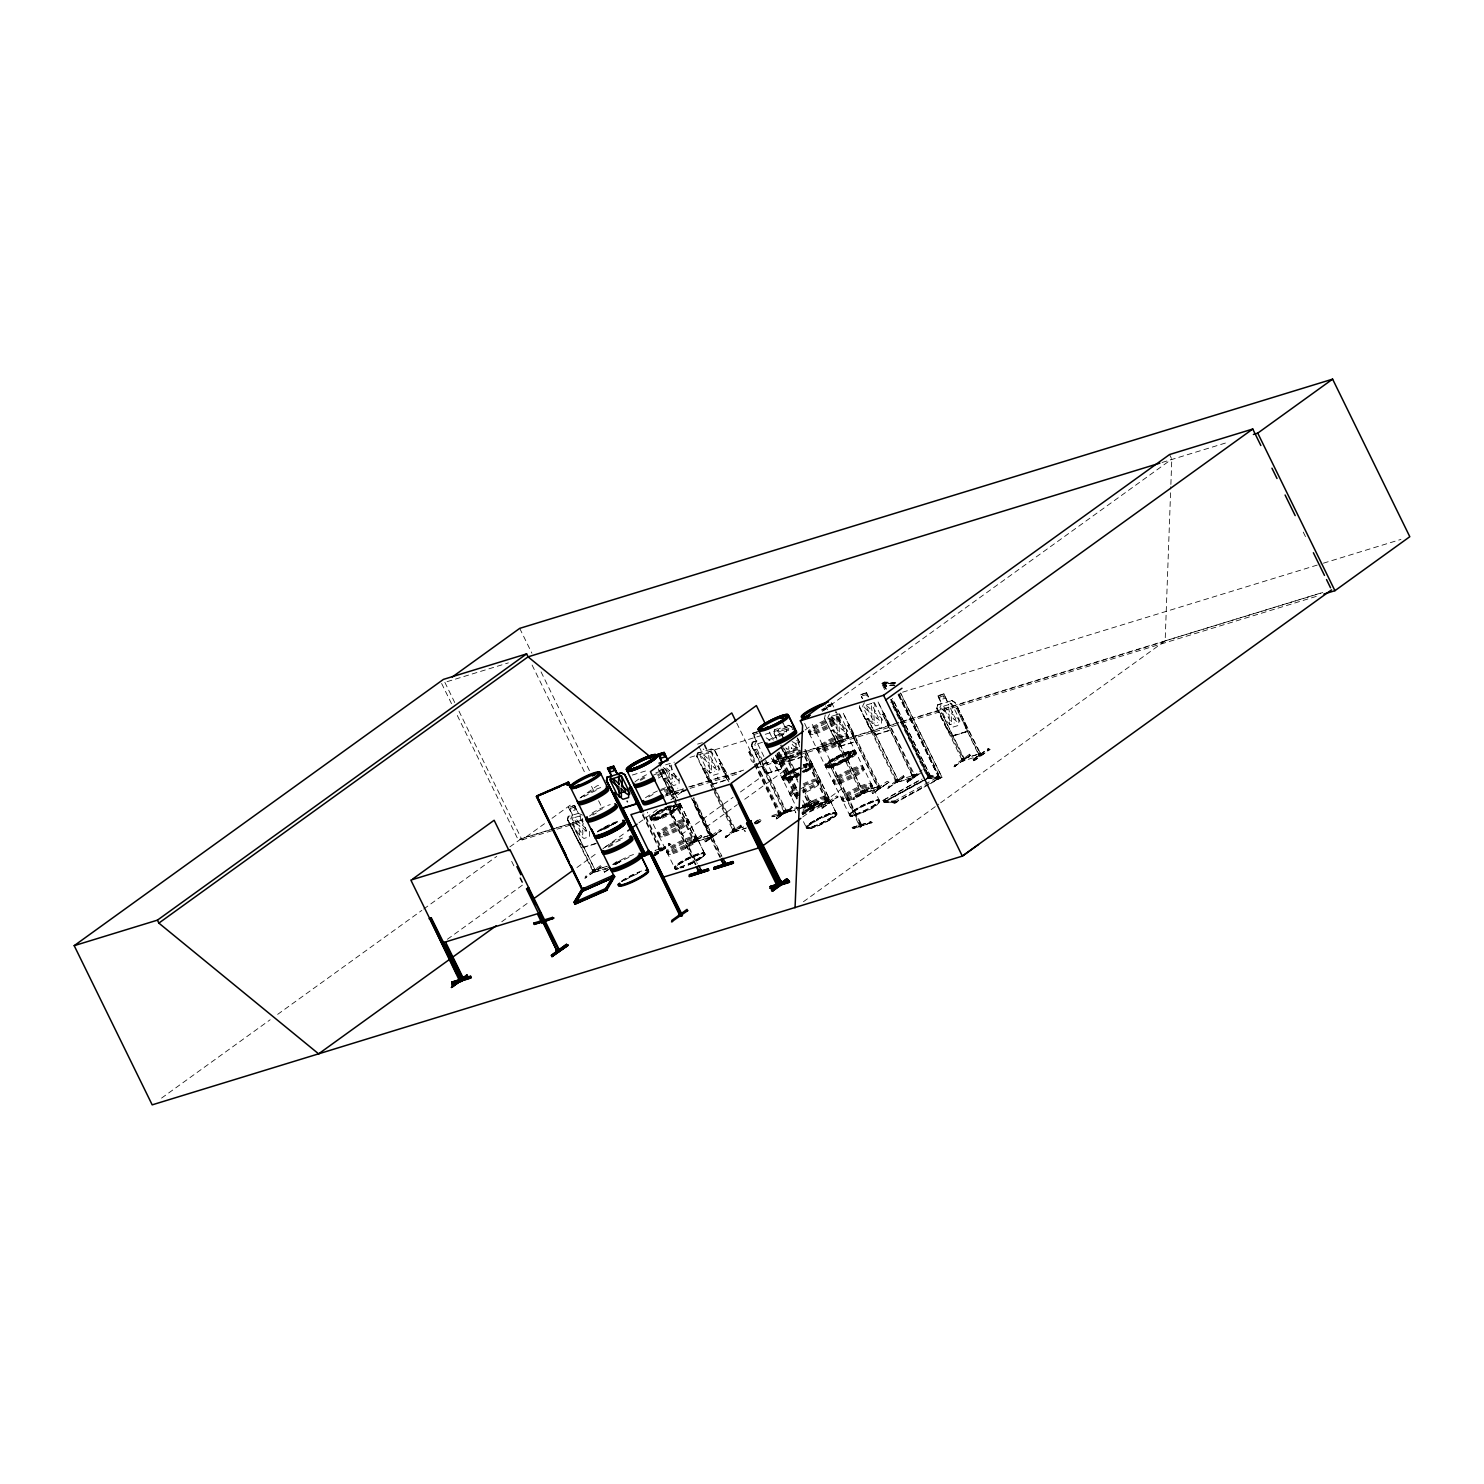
<?xml version="1.0" encoding="UTF-8"?>
<svg xmlns="http://www.w3.org/2000/svg" width="1484" height="1484" viewBox="0 0 1484 1484"><rect width="100%" height="100%" fill="white"/><g stroke="black" fill="none" stroke-linecap="round" stroke-linejoin="round"><path stroke-width="0.75" stroke-dasharray="5 3.75" d="M589.593 831.374L589.593 836.716L583.898 838.46L577.814 833.192L570.728 818.723L572.509 815.198L568.372 807.259L574.642 805.274L578.278 813.139M679.153 778.451L679.134 783.812L673.458 785.555L667.373 780.287L661.289 767.877M773.609 762.683L773.628 755.542M796.036 743.002L796.036 750.143L790.341 751.887L785.778 747.936M940.633 802.788L1165.144 640.884L1170.783 486.733M1170.876 484.433L1171.803 459.131L1169.559 454.531M703.843 749.587L703.156 748.975M810.097 824.622L816.089 820.188A16.676 2.745 -26.1 0 1 836.215 813.993A16.676 2.745 -26.1 0 1 811.859 827.386A16.676 2.745 -26.1 0 1 816.089 820.151M846.474 752.536L834.936 757.916L828.944 762.386M659.026 818.853L656.93 819.576L660.881 817.09M791.436 777.635L788.746 779.434L792.419 778.024M834.416 765.967L831.875 766.746L834.564 764.965M656.93 819.576L658.432 818.611M657.95 818.964L657.764 817.999M660.566 817.962L659.768 816.998M658.024 817.814L657.839 819.168L661.567 817.294L660.38 818.129M673.439 806.777C677.298 805.923 670.582 810.078 674.367 806.981M674.589 806.387L673.699 807.908L674.589 806.331M675.35 806.795L674.515 807.593M680.878 805.626L679.932 804.031M798.596 773.312A16.676 2.745 -26.1 0 1 782.179 778.358A16.676 2.745 -26.1 0 1 795.647 768.638L785.444 774.518L782.087 778.84M799.839 767.395A16.584 2.727 -26.1 0 0 782.476 778.506C783.608 783.311 795.925 775.557 799.245 774.629A16.676 2.745 -26.1 0 1 782.754 779.286A16.676 2.745 -26.1 0 1 800.173 768.044M788.802 778.97L789.673 778.414M789.599 778.84L790.174 777.468M789.303 778.822L790.36 777.987M790.156 778.97L792.011 777.393M789.692 778.543L792.104 776.8L792.382 777.82M792.159 776.948L785.426 779.879M791.955 777.282L793.365 777.134L791.899 778.154M805.997 767.618C805.589 768.434 804.959 764.946 806.684 767.209M805.218 767.729L806.313 767.061M806.702 766.857L805.552 767.154M806.09 766.968L806.869 767.284M811.229 763.221C815.829 765.429 804.532 770.53 802.733 771.921A16.584 2.727 -26.1 0 0 812.323 764.575A16.584 2.727 -26.1 0 0 803.567 765.874C818.166 759.752 812.842 768.712 803.029 772.57A16.676 2.745 -26.1 0 0 812.75 765.206A16.676 2.745 -26.1 0 0 803.938 766.505A16.676 2.745 -26.1 0 1 812.768 765.28A16.676 2.745 -26.1 0 1 803.048 772.626M828.647 761.867L825.345 766.301M846.808 753.241C799.06 774.926 844.211 768.805 855.86 751.627M831.875 766.746L833.971 766.041M832.728 766.171L833.489 765.317M832.431 766.152L832.691 765.169M833.285 766.301L835.14 764.724M833.359 765.558L835.232 764.13L834.713 765.67M835.622 765.021L828.554 767.135M835.028 765.484L836.475 764.594L835.436 764.353M849.126 754.929C845.843 756.692 852.039 752.833 848.329 754.224M849.015 755.133L850.536 754.113L847.921 755.412M855.953 751.943L854.617 754.262M885.948 689.077L883.073 682.788L894.388 683.772M929.374 777.319L890.975 699.354M595.548 843.821L583.286 847.568L577.61 840.445L567.426 819.65L568.187 816.163L572.175 815.013M567.686 819.687L568.409 816.385L582.266 812.212M697.424 753.019L696.682 756.506L733.801 832.079L745.97 828.276M696.923 756.543L697.647 753.241M784.98 812.954C787.095 811.377 781.567 810.023 784.925 810.579L785.982 812.935L787.058 812.323C787.206 807.89 780.547 811.173 784.646 813.306L751.461 745.599L752.202 742.111L751.72 745.636M752.425 742.352L751.887 745.524L758.955 759.975M776.93 739.292L773.869 733.059L774.462 729.701L778.618 728.421M774.296 732.985L774.833 729.813M878.324 786.186L879.993 788.245L861.61 793.884L824.51 718.367L825.252 714.88M887.747 722.152L889.658 730.48L875.17 734.988L869.513 727.846L859.329 707.07L860.089 703.583M937.925 696.033L943.787 694.16L947.423 702.043L951.726 703.694L958.812 718.163L958.812 725.305L953.118 727.049L947.033 721.781L939.947 707.312L941.728 703.787L937.591 695.829L943.861 693.844L947.497 701.728L951.596 700.392L955.102 702.47L965.305 723.302L966.993 731.649L952.505 736.157L946.848 729.015L936.664 708.239L937.239 704.863L941.394 703.583M936.905 708.258L937.628 704.974M680.952 805.645L674.701 810.691M675.814 865.97L674.441 868.307L675.591 869.03L683.66 866.99A16.639 2.745 -26.1 0 1 680.08 863.521A16.639 2.745 -26.1 0 1 704.343 853.634A16.639 2.745 -26.1 0 1 687.444 865.45A16.584 2.727 -26.1 0 0 704.251 853.634A16.584 2.727 -26.1 0 0 680.154 863.558A16.584 2.727 -26.1 0 0 683.716 866.934A16.639 2.745 -26.1 0 1 680.136 863.595A16.639 2.745 -26.1 0 1 704.288 853.541A16.639 2.745 -26.1 0 1 687.407 865.376C727.475 845.323 688.613 853.504 675.795 865.951M782.458 778.432L792.178 771.346M853.226 811.989L859.236 807.519A16.676 2.745 -26.1 0 1 879.363 801.341A16.676 2.745 -26.1 0 1 855.007 814.735A16.676 2.745 -26.1 0 1 859.217 807.481A16.676 2.745 -26.1 0 1 879.344 801.304A16.676 2.745 -26.1 0 1 854.988 814.697A16.676 2.745 -26.1 0 1 859.236 807.5M825.364 766.263L830.984 765.8A16.584 2.727 -26.1 0 0 855.322 752.518L854.45 750.496L846.474 752.573M681.137 806.795L681.119 806.832A16.547 2.727 -26.1 0 1 656.911 820.114A16.547 2.727 -26.1 0 1 661.122 812.935A16.547 2.727 -26.1 0 1 681.082 806.814L681.1 806.777M894.852 802.751C895.538 798.726 889.491 803.994 883.666 801.824L928.873 777.338M894.333 802.825L924.254 786.631M939.353 778.043L898.21 693.974M927.76 775.761L939.465 776.392L927.778 775.65M829.575 713.934L827.794 717.44L834.88 731.927L840.964 737.196L846.659 735.452L846.678 728.31L839.573 713.823L835.269 712.19M864.411 702.618L862.612 706.143L869.717 720.612L875.801 725.88L881.496 724.136L881.496 716.995L874.41 702.526M704.826 854.673L703.657 855.971M812.694 765.67L811.544 766.968M877.415 722.467L877.471 722.393M787.058 812.323L755.987 749.364L753.761 750.255L755.987 749.364M593.637 869.884L594.732 869.216L595.845 871.572L572.49 824.362L595.863 871.516M658.729 848.737C663.589 850.072 656.8 849.998 661.289 847.642C658.098 847.271 658.562 852.521 661.716 850.48L643.833 813.826M659.861 851.037L662.495 849.942L644.353 813.455M674.163 801.601L694.122 842.318C692.045 836.828 696.089 840.334 696.515 841.261L677.372 802.733M712.784 836.234L711.151 834.379M733.894 832.023C728.514 831.003 736.787 827.386 734.209 829.259M736.194 831.021C734.265 825.679 733.282 832.617 736.194 831.021L717.05 792.493M811.173 805.942L812.267 805.293L812.527 808.131M828.888 803.122L827.274 803.623L826.161 801.286C831.819 807.352 822.655 795.387 829.667 802.566L810.746 808.687L812.379 808.186M826.217 801.323L828.239 800.637L829.055 803.067M827.274 803.623L828.295 803.011M862.872 790.638L863.465 793.309L861.889 791.195C857.845 791.899 864.133 790.434 862.074 793.495C857.585 791.974 864.597 789.488 861.796 791.25M861.462 793.996L862.408 793.384L831.263 730.48L832.932 729.961L863.818 792.994L832.932 729.961M878.231 788.82C873.835 787.262 880.921 782.995 880.513 787.874L862.13 793.513M877.897 788.932C880.884 787.874 874.985 783.515 878.454 788.505M880.513 787.874L849.46 724.897L847.772 725.416L878.157 788.876L878.918 788.319M897.727 779.286L895.093 780.38L896.707 779.898C899.712 786.891 895.891 774.741 898.84 781.623L867.769 718.664L898.766 781.586M911.621 775.279L914.255 774.221L911.621 775.279L913.068 777.523M912.734 777.616C914.979 777.412 912.66 773.516 911.937 775.223M964.062 760.698L962.43 761.199L961.873 758.472L963.468 760.606L961.873 758.472M962.856 758.454L963.951 757.805L964.229 760.643M965.064 760.142L941.709 712.932L940.04 713.452L963.543 760.55M979.032 756.135C977.362 749.309 979.329 757.73 980.052 755.486M978.16 753.742L980.479 752.74L977.919 753.835M780.473 811.896L779.156 812.824L780.38 815.087L779.23 815.588C776.113 808.446 785.092 815.458 779.434 815.384M858.865 824.956C860.85 821.357 864.393 826.885 859.997 827.256L858.809 824.956L860.98 823.75M859.997 827.256C864.096 826.254 857.585 821.32 861.518 826.161L830.65 763.128L829.278 764.13L860.163 827.144M717.625 777.876L717.254 777.078M926.906 778.525L937.944 778.692M656.948 819.446L657.542 818.482M673.94 806.814L673.884 807.871M672.994 808.149L674.404 807.407M805.07 766.876L805.849 767.376M832.505 765.336L833.544 765.28M831.893 766.616L832.802 765.596M848.013 754.911L850.221 753.891M848.681 754.076L849.831 754.187L848.774 754.725M834.323 764.891L849.33 757.23L855.489 752.295M850.777 813.084L852.892 811.433L849.627 815.866M601.131 866.879L584.844 878.194L601.131 866.879L600.408 865.728M685.46 847.809L701.784 836.624L701.06 835.455M725.194 837.514L741.462 826.384L740.757 825.234M725.917 837.106L741.184 826.106L725.175 837.699M776.874 818.482L776.466 817.332L777.152 818.63L776.113 818.945L791.992 807.389L776.076 818.908M817.981 801.657L818.389 802.788L802.38 814.271L818.667 802.955L818.018 801.638L802.733 812.657L802.362 814.215A16.639 2.745 -26.1 0 0 824.306 804.235A16.639 2.745 -26.1 0 0 825.03 799.394A16.639 2.745 -26.1 0 0 802.955 810.097M853.708 799.171L853.356 797.965L854.042 799.264L853.022 799.579L869.012 787.967L868.659 786.947L869.309 788.264L854.042 799.264M887.822 788.208L904.127 776.948L903.404 775.798M888.601 787.8L903.849 776.8L887.84 788.264M954.769 766.375L970.091 755.3L954.064 766.783L954.806 766.171M969.646 754.299L970.351 755.467L954.064 766.783M969.33 755.783L970.351 755.467M809.745 824.177C794.83 838.145 841.892 816.311 836.679 813.158M854.283 753.668L852.187 755.3M804.05 808.001L804.996 807.723L803.772 805.441L810.505 800.655L811.989 801.583L803.586 807.667M803.864 805.422C805.293 812.657 806.591 803.864 804.384 804.68M660.009 810.765C625.562 832.246 693.232 807.129 677.557 803.512A16.676 2.745 -26.1 0 1 669.358 812.138A16.676 2.745 -26.1 0 1 650.326 817.981A16.676 2.745 -26.1 0 1 671.51 805.404L659.99 810.746M792.178 777.968L793.365 777.134M703.601 856.027L698.649 859.588M835.325 764.965L836.364 764.408M833.34 817.536L835.418 815.866M513.872 865.821L510.886 859.755L512.258 858.754M695.31 864.764L668.523 810.116L669.896 809.132L697.313 863.577M670.545 808.928L668.523 810.116M748.511 752.444C751.164 748.363 748.14 760.16 753.464 762.572M719.907 857.4L693.139 802.733L694.512 801.75L721.28 856.398M794.83 810.134L771.884 817.146L771.235 815.829L790.082 810.097L791.399 810.765L790.082 810.097M791.25 810.654L771.828 816.738L795.35 809.763M784.851 810.635L785.945 809.986M776.429 817.461L791.64 806.35L792.271 807.667L777.152 818.63M786.242 810.672L798.169 807.222M802.825 805.738L810.357 800.581M802.529 807.63L811.971 801.527M802.547 808.001L811.822 801.453M801.694 813.195A16.88 2.782 -26.1 0 0 822.915 803.864A16.88 2.782 -26.1 0 0 826.421 797.891A16.88 2.782 -26.1 0 0 805.2 807.222L803.994 808.094L802.547 804.847M805.014 807.277L816.014 803.401L798.707 808.817M852.02 827.516L870.867 821.784L872.184 822.451L852.669 828.833L852.02 827.516L870.867 821.784M872.036 822.34L852.688 828.517L872.184 822.451M870.7 821.746L871.349 823.063M161.552 1098.104L270.162 1019.768M277.656 1014.37L421.846 910.378M423.719 909.024L496.75 856.361M509.865 846.9L521.403 838.59L554.237 828.517M458.964 711.133L522.034 839.907L544.498 823.694M551.992 818.296L572.583 803.456M580.058 798.058L596.902 785.908L601.335 784.554M574.475 805.385L578.352 813.343L582.507 815.106M567.426 819.65L593.47 872.573L605.639 868.789M577.61 840.445L583.286 847.568M665.426 778.339L663.218 779.23L665.426 778.339L676.37 800.692M701.413 751.869L697.257 753.13M447.37 939.279L523.166 884.612M729.052 779.675L715.121 750.737L711.504 749.068M667.336 787.41L672.994 794.552L685.274 790.787M705.104 768.1L702.897 768.99L705.104 768.1L716.067 790.471M727.383 780.194L719.944 763.555L721.614 763.036L729.59 779.304M501.759 921.749L528.081 902.773M576.942 867.528L597.607 852.632M605.12 847.197L625.803 832.301M638.955 822.804L657.746 809.244M670.898 799.765L684.05 790.286M721.614 763.036L719.406 763.926M756.191 740.961L751.998 742.26M751.423 745.636L760.81 764.223M757.749 743.781L763.481 742M766.245 737.882L769.992 740.238L766.486 738.16M773.869 733.059L777.152 739.292M712.524 784.424L706.866 777.282L712.524 784.424L727.012 779.916L725.324 771.569L727.012 779.916M600.482 865.58L585.197 876.58L585.883 877.879M831.541 704.102L827.478 705.345M823.268 710.484L1171.803 459.131M608.885 869.42L604.47 872.184L603.821 870.885L619.106 859.867L620.72 860.813L614.636 864.857M614.599 864.486L619.885 860.943M604.47 872.184L608.032 869.494M615.489 864.411L620.72 860.813M615.656 864.541L620.757 860.868M805.144 729.98L812.527 724.637L862.204 826.013M824.51 718.367L834.88 739.051L840.538 745.877M799.598 746.6L797.149 740.108L799.134 744.17M798.281 739.978L796.611 740.497M868.437 696.553L866.545 692.676L868.363 696.886M784.22 753.724L789.711 760.995L804.198 756.469M653.98 854.339L669.228 843.357L670.007 844.433M681.286 834.639L733.059 797.316M740.442 791.974L762.628 775.984M654.129 854.432L669.377 843.431M859.329 707.07L896.466 782.643L914.812 776.948L914.163 774.221L915.368 776.522L884.279 713.6L882.609 714.119L912.975 777.579M767.265 773.554L761.644 766.393L767.265 773.554L781.79 769.027L777.319 754.985M654.555 855.303L669.803 844.303M654.592 855.674L670.842 844.303L655.613 855.359M771.68 772.199L752.407 733.207L758.491 731.334M831.263 730.48L832.413 730.351M705.902 827.274L737.325 804.606M744.727 799.264L787.243 768.601M849.46 724.897L847.253 725.806M701.134 835.307L685.849 846.325L686.536 847.624M685.497 847.939L701.784 836.624M696.293 841.354L674.849 799.041M867.769 718.664L865.562 719.554L867.231 719.054M704.473 840.612L719.759 829.612L721.391 830.613L706.143 841.613L704.659 840.686M852.985 733.56L842.949 712.598L879.789 788.319L878.398 786.13L876.784 786.631M709.816 834.564L710.632 837.254L691.674 798.559M705.104 841.929L721.372 830.558L705.086 841.558L720.538 830.688L719.907 829.686M884.279 713.6L882.071 714.49M840.352 746.304L834.694 739.162L840.352 746.304L854.673 741.907L853.152 733.43M869.513 727.846L859.755 706.978M732.762 829.723L734.58 831.522L732.985 829.408M740.831 825.085L725.49 836.234L726.214 837.384M887.803 722.244L877.767 701.301L914.626 777.004L913.142 774.889M875.17 734.988L869.68 727.735L875.374 734.561M754.317 823.045C758.157 817.165 765.929 820.337 756.005 824.047M754.503 823.119L759.585 819.446M754.929 823.991L760.235 820.448M755.838 823.898L760.921 820.244M943.861 693.844L947.59 701.913M936.664 708.239L962.689 761.162M951.596 700.392L954.954 702.637L980.85 755.523M817.944 801.787L802.696 812.787L803.419 813.955L802.38 814.271M941.709 712.932L964.526 760.531L963.394 758.231M803.419 813.955L818.667 802.955M802.733 816.998L843.413 787.652M979.922 753.167L981.054 755.467L979.217 756.098L956.549 708.387L979.7 755.653M957.699 708.258L981.388 755.133L962.764 761.106M821.357 806.944L836.642 795.925L838.274 796.927L822.859 807.797L821.542 807.018M822.006 808.261L837.421 797.001L821.969 807.89L823.026 807.927M946.848 729.015L952.505 736.157M853.337 798.095L868.585 787.095M888.916 782.235L887.246 781.252L871.98 792.252L872.629 793.55L888.916 782.235L872.815 793.309M872.629 793.55L888.897 782.198M903.478 775.65L888.23 786.65L888.879 787.948M898.024 779.99L911.955 775.947M922.028 772.107L907.466 782.253L906.817 780.936L922.102 769.936M907.633 782.012L907.002 781.011L918.856 772.459M907.429 781.882L921.193 772.236M907.466 782.253L921.007 772.478M969.72 754.15L954.416 765.169L955.102 766.467M979.737 753.223L981.351 755.078M973.04 759.456L988.474 748.53L989.123 749.531L973.652 760.402L974.71 760.457L973.04 759.456L973.652 760.402M973.226 759.53L988.474 748.53M973.689 760.773L989.939 749.401L974.71 760.457M803.438 901.716L938.76 804.143M597.403 831.949L618.605 821.45A16.676 2.745 -26.1 0 0 600.278 830.001M654.036 815.421L671.862 806.053M674.367 810.023L677.242 808.112M621.666 881.477L639.548 872.165A16.676 2.745 -26.1 0 0 621.703 881.459M792.604 777.505L791.51 778.061M806.498 770.548L809.374 768.638M835.733 764.835L834.639 765.392M849.627 757.879L852.502 755.968M779.248 812.787L780.287 815.124M780.399 814.66L755.82 763.592M860.98 826.885L829.278 764.13M779.156 812.824L778.098 813.288M803.976 804.94L805.033 804.495M803.623 805.534L804.903 807.741M600.278 830.038L603.747 828.016M821.876 710.335L825.382 708.369A16.676 2.745 -26.1 0 1 821.895 710.391M657.913 817.832L659.137 817.202M657.894 818.686L659.119 818.24M659.694 818.203L660.695 817.758M659.768 818.5L650.753 819.817M674.738 810.746L653.683 820.003M802.714 771.903L806.183 769.881M831.801 760.643L835.269 758.621M832.839 765.874L834.064 765.41M835.548 765.354L834.342 765.855M580.411 815.477L580.244 823.861C572.119 813.047 567.055 818.519 579.892 825.976C576.571 838.664 585.512 840.538 582.025 827.293L588.833 833.581M805.367 807.092L804.235 804.81M897.319 782.031L895.65 779.972M912.159 774.908L913.754 777.022M884.724 689.652L881.7 683.475L884.39 682.009L895.724 682.844M928.372 784.776L895.112 803.067L883.833 802.325L882.869 800.358L922.028 778.822M883.036 800.525L922.158 779.007M883.184 800.377L884.353 801.824L921.063 781.215M926.999 777.95L940.504 778.061L899.211 693.807M900.714 693.028L941.988 777.301L929.262 777.078M883.833 802.325L930.709 776.54L892.441 698.445M921.657 781.845L884.408 802.176M923.66 780.844L929.411 777.412M894.147 801.267L939.353 776.299M894.37 802.937L939.78 777.82L931.581 782.587M930.338 783.7L941.988 777.301L900.473 693.121M604.062 828.684L611.835 824.863M658.432 818.37L659.434 817.684M659.879 818.222L658.766 818.778M792.141 771.29L795.981 769.287M790.1 777.468L791.343 776.893M790.174 777.968L791.287 777.431M833.303 765.299L834.416 764.742M834.824 765.41L833.711 765.948M816.07 820.151L833.73 812.917M859.217 807.481L876.858 800.247M653.702 814.679L671.9 806.127L679.839 804.031M593.878 869.772L595.307 871.943L593.711 869.828L592.431 870.218M594.657 869.234L592.654 869.902L594.323 871.961M660.51 848.18L661.641 850.48M674.701 801.212L694.883 841.762M710.354 834.342L709.259 834.991L711.355 834.323M713.377 788.95L734.654 831.467M735.341 831.559L734.524 829.148M811.414 805.831L812.842 808.001L811.247 805.886L809.652 806.35L812.193 805.293M811.507 808.205L803.53 791.937M862.037 791.139L863.465 793.309M866.081 719.183L897.226 782.087L896.188 779.731L895.427 780.287M780.028 815.273L755.096 764.39M714.472 771.235L714.527 771.253M794.942 775.724L798.874 773.887L787.856 778.469L782.235 778.933M939.483 778.228L898.432 693.9M941.746 777.375L927.073 776.095L890.771 702.006M659.49 818.055L663.459 816.534M790.842 778.71L788.894 779.137M834.045 764.427L838.07 763.054M866.99 803.679L870.756 802.139M677.78 788.152L677.761 788.282M571.952 824.733L570.283 825.252L593.971 872.128L593.192 869.661L592.116 870.273L593.544 872.518M695.644 841.799L694.364 839.554L692.824 840.055M712.246 836.735L710.873 834.49M964.303 760.643L962.931 758.398L961.391 758.899M803.345 765.243L811.321 763.184M806.276 766.894L807.166 766.597M846.826 753.297L855.878 751.72M790.082 778.061L789.154 778.339M791.603 777.412L792.252 777.208M834.305 764.612L830.984 765.8A16.584 2.727 -26.1 0 1 835.344 758.639A16.584 2.727 -26.1 0 1 855.322 752.518M834.731 764.724L835.381 764.538M791.937 807.593L792.271 807.667M815.31 803.679L814.697 802.714L796.018 808.483M798.522 808.724L815.94 803.271M549.618 830.038L518.157 839.703L455.718 712.246M551.807 829.37L582.526 819.929M665.889 794.311L683.438 788.913L665.926 794.274M1165.144 640.884L1323.079 592.339M447.055 681.675L508.363 662.884M1162.065 462.47L1227.361 442.455M697.61 744.115L703.713 742.241L707.441 750.31L711.745 751.961L718.831 766.43L718.831 773.572L713.136 775.316L707.052 770.048L699.966 755.579L701.746 752.054L698.89 746.248M866.545 692.676L860.275 694.679L862.501 698.741L860.776 694.753M860.609 694.864L866.452 693.009M827.682 705.586L831.634 704.306M862.26 695.848L865.914 694.735L867.175 697.313M827.423 707.145L831.077 706.032M752.722 733.411L758.417 731.668M758.046 733.263L754.373 734.394L755.653 736.973M697.48 753.371L711.671 748.956M788.857 725.509L778.933 728.625L777.152 732.131L779.193 736.268M632.351 775.038L647.84 770.289M665.574 764.854L674.422 762.145M689.93 757.397L763.036 734.988M765.243 734.302L794.033 725.472M902.569 692.193L1321.205 563.864M1323.413 563.178L1400.933 539.415M785.889 729.46L780.213 731.204L783.255 737.4M752.258 742.464L760.327 739.997M574.568 805.589L568.706 807.444L572.676 815.087M937.461 705.104L951.652 700.671M879.678 727.716L880.049 728.57M688.687 786.947L746.304 769.287M764.037 763.852L799.486 752.982M801.712 752.295L1322.801 592.543M556.444 827.849L582.711 819.799M690.041 786.891L740.998 771.253M763.166 764.464L803.048 752.24M805.274 751.553L898.339 723.023M900.565 722.356L1164.272 641.496M845.305 739.793L844.841 739.069M522.034 839.907L554.886 829.834M557.075 829.166L583.36 821.097M664.962 796.092L740.126 773.034M757.823 767.618L899.341 724.229M901.549 723.561L1317.254 596.104M687.055 789.933L673.031 794.237L667.522 787.299L659.434 770.79M956.011 708.777L958.219 707.868M712.543 784.127L726.733 779.712M789.748 760.68L803.938 756.265M875.208 734.691L889.398 730.276M840.371 745.988L854.84 741.777M767.321 773.22L781.79 769.027M583.305 847.271L597.495 842.856M952.691 735.73L966.715 731.427M952.524 735.86L966.993 731.649M669.191 843.357L670.861 844.359M655.483 850.239L659.601 848.978L654.945 850.629M988.288 748.455L989.976 749.457M607.42 866.118L594.509 870.31L606.9 866.508M710.279 834.398L711.819 833.897M759.4 819.372L761.088 820.374M654.221 852.521L662.291 850.035L661.159 847.716M741.128 826.31L741.462 826.384M903.793 776.874L904.127 776.948M593.971 872.128L606.158 868.4M734.042 829.333L732.502 829.816M694.623 841.873L712.802 836.29L693.881 797.669M743.632 826.885L734.84 829.797L743.094 827.274M869.309 788.264L868.27 788.579L869.012 787.967M712.283 836.679L694.197 842.263M603.821 870.885L604.637 871.943M734.302 831.634L746.489 827.905M896.967 782.198L915.294 776.522M835.084 764.612L836.494 764.464M792.308 777.041L793.235 777.078M661.141 817.257L659.694 817.498L660.732 817.369M852.484 816.07C859.125 813.288 880.939 807.76 878.639 800.08M963.877 757.805L961.539 758.825M896.54 782.587L895.112 780.343M860.479 791.621L861.722 793.884M809.837 806.313L810.969 808.594M829.575 802.621L804.792 751.794M695.05 839.072L696.515 841.261M660.083 850.963L642.145 814.345M895.149 802.584L884.093 801.842M783.645 780.028L782.587 779.601M650.419 819.075L651.569 819.372M653.275 819.316L651.402 819.446M849.646 815.829L850.796 816.107M809.726 764.13L811.655 763.945M660.436 817.35L661.419 817.239M876.784 800.247L878.806 800.08M833.656 812.917L835.603 812.75M850.629 816.237L852.577 816.052M941.913 777.208L928.817 776.948M896.707 801.879L885.67 801.212M895.65 683.085L884.353 682.343L882.98 683.401M893.795 683.79L882.331 683.141L884.334 687.259M881.7 683.475L894.277 684.161M894.926 685.46L883.555 684.959L894.852 685.719M926.981 778.265L938.278 779.026M882.869 800.358L894.462 801.137M884.186 801.49L895.13 802.232M745.673 831.244L744.152 830.372L744.968 831.448M678.856 780.918L671.584 774.388C675.053 787.614 666.112 785.759 669.451 773.071L663.311 767.543M788.95 728.533L784.628 726.882L781.79 721.057M879.678 801.1L848.329 736.936M836.549 813.788L828.424 796.815M704.789 853.949L697.387 838.497M792.308 727.308L788.82 725.231L784.702 726.548L782.031 720.612M788.653 725.342L792.141 727.42M715.121 750.737C709.222 745.747 705.883 755.226 703.88 742.111M653.665 815.031L650.66 819.78M809.225 733.393L849.961 815.773M664.739 768.675L678.949 780.306M848.292 736.954L839.554 718.627M764.891 761.793L767.933 764.427M930.561 776.373L892.366 698.537M792.085 741.555C800.859 745.543 796.518 750.626 791.862 743.836M676.815 776.67L671.992 772.348L671.491 762.257M585.661 828.146L582.433 825.271L582.266 818.315M786.334 739.384C779.156 736.991 774.667 725.676 783.459 734.32M666.576 768.007L669.785 770.957L669.599 765.113M798.225 810.987L771.29 755.987M663.404 769.473L679.06 801.416M814.697 802.714L815.18 803.994M789.915 760.569L782.383 749.494M761.997 766.171L767.488 773.108L781.512 768.805L779.712 760.81L781.623 769.139M583.472 847.141L577.962 840.222L567.853 819.558M831.541 702.674L839.517 718.442M696.441 836.735L697.406 838.219M828.22 796.611L805.107 749.439M687.853 819.279L696.33 836.586L689.151 821.932M659.1 836.345L675.016 868.585M659.286 836.568L647.358 812.23M819.502 778.896L805.2 749.624M828.035 796.259L820.949 781.79M679.987 803.401L687.723 819.131M1303.267 532.125L1306.291 538.302M979.459 753.334L980.497 755.69M978.383 753.408L979.514 755.708M938.092 695.922L941.895 703.657M937.072 708.146L947.2 728.792M898.896 693.918L940.114 778.321L928.242 777.579L890.4 699.613M898.024 694.531L938.352 776.855M886.412 689.114L883.166 683.419M891.457 699.391L929.707 777.486M883.073 682.788L886.319 689.207M891.123 699.224L929.522 777.616M882.516 683.03L885.54 689.207M890.567 699.483L928.891 777.616M882.609 714.119L913.476 777.134M866.285 693.121L868.196 696.998M894.147 801.1L895.112 803.067M847.772 725.416L878.658 788.449M825.605 705.865L827.516 709.742M804.625 723.394L808.799 732.651M829.463 799.171L836.586 813.696M797.873 738.661L799.728 742.445M797.223 737.808L799.561 742.575M805.255 754.206L829.166 803.011L827.775 800.822M805.107 756.376L828.016 803.141M804.588 756.766L827.516 803.567M784.294 748.734L797.242 775.149M803.215 787.355L813.176 807.686M781.771 745.042L797.706 777.579M803.679 789.766L812.638 808.075M780.621 745.172L797.557 779.731M781.085 747.584L798.021 782.142M811.006 808.632L802.992 792.308A16.88 2.782 -26.1 0 0 820.726 781.048L820.745 781.159M769.324 732.002L773.312 740.145M779.1 751.98L797.947 790.434M802.9 800.562L806.053 806.962M778.451 752.165L797.298 790.638M777.727 752.963L797.557 793.439M777.078 753.167L797.91 795.665M802.659 805.905L803.827 808.205M776.837 754.484L797.947 797.464M775.872 754.911L797.798 799.635M775.353 755.3L797.26 800.024M803.456 821.654L806.832 828.443M771.494 758.213L777.468 770.4M795.795 812.49L795.183 811.562L795.832 812.861M752.889 733.282L756.692 741.035L754.744 744.671L761.83 759.159M785.407 810.412L786.52 812.694L760.439 759.901M755.449 749.735L759.437 757.879M784.313 810.487L785.166 812.898L762.257 766.134M736.732 723.116L755.486 761.366M756.469 763.407L781.437 814.326M749.865 751.461L754.837 761.57M749.16 752.24L754.113 762.368M754.447 764.594L779.378 815.458M714.787 751.034L724.934 771.699M719.944 763.555L728.904 781.845M704.566 768.489L713.544 786.78M714.527 788.82L735.452 831.504M703.435 768.619L712.394 786.91M697.09 756.413L707.2 777.059M693.362 798.058L721.929 856.194M693.213 800.21L711.133 836.809M691.952 798.8L720.556 857.196M670.026 765.206L676.11 777.616L670.416 779.36L664.331 766.95M664.869 772.366L671.955 786.854M673.384 789.766L677.298 797.743M680.21 803.716L687.723 819.02M697.666 839.332L704.77 853.838M664.888 778.71L673.847 797.019M663.738 778.859L673.699 799.19M658.247 768.842L673.161 799.561M669.896 809.132L696.664 863.781M667.355 806.183L695.959 864.578M660.269 848.292L661.4 850.592M642.683 813.955L660.603 850.555M519.715 628.363L531.903 653.238M541.048 671.881L589.797 771.402M532.088 665.055L585.475 774.017M591.522 786.353L594.546 792.512M598.571 800.748L602.597 808.966M574.401 805.701L578.185 813.455M444.866 682.343L454.92 702.897M441.62 683.456L451.692 704.028M520.457 877.767L523.444 883.833M519.808 877.971L522.795 884.037M805.126 749.55L805.163 749.624A16.602 2.745 -26.1 0 1 805.033 750.477M965.082 723.32L966.826 731.76M964.915 723.431L966.548 731.556M887.58 722.263L889.231 730.388M852.929 733.448L854.673 741.907M852.762 733.578L854.394 741.685M788.635 729.405L786.427 729.256L786.539 733.393M786.594 749.049L788.82 749.197L788.653 744.838M829.908 704.251A16.584 2.727 -26.1 0 1 827.849 705.902M825.011 707.775A16.584 2.727 -26.1 0 1 821.579 709.779M830.984 703.231A16.547 2.727 -26.1 0 1 822.284 711.263M798.986 755.319A16.602 2.745 -26.1 0 1 778.914 764.334A16.602 2.745 -26.1 0 1 779.564 759.919A16.602 2.745 -26.1 0 1 799.765 750.125M801.527 752.369A16.88 2.782 -26.1 0 1 780.12 762.924A16.88 2.782 -26.1 0 1 778.024 759.567A16.88 2.782 -26.1 0 1 799.412 749.012M798.874 773.869A16.584 2.727 -26.1 0 1 782.476 778.506M803.067 764.891A16.547 2.727 -26.1 0 1 805.608 768.916M798.373 772.886A16.547 2.727 -26.1 0 1 782.087 777.876A16.547 2.727 -26.1 0 1 795.461 768.23M803.326 765.262A16.676 2.745 -26.1 0 1 812.138 763.963A16.676 2.745 -26.1 0 1 802.417 771.328M800.433 750.514A16.639 2.745 -26.1 0 1 779.323 760.921A16.639 2.745 -26.1 0 1 777.245 757.619A16.639 2.745 -26.1 0 1 798.355 747.213M801.082 751.479A16.88 2.782 -26.1 0 1 779.694 762.034A16.88 2.782 -26.1 0 1 777.579 758.676A16.88 2.782 -26.1 0 1 798.986 748.121M768.749 740.219A16.602 2.745 -26.1 0 1 789.822 729.831M771.958 739.366A16.88 2.782 -26.1 0 1 787.095 731.89M779.768 736.212A16.88 2.782 -26.1 0 1 783.737 734.357M800.618 769.009A16.547 2.727 -26.1 0 1 813.009 765.818A16.547 2.727 -26.1 0 1 803.438 773.498M799.653 775.464A16.547 2.727 -26.1 0 1 783.348 780.454A16.547 2.727 -26.1 0 1 796.722 770.827M800.21 768.1A16.676 2.745 -26.1 0 0 782.754 779.286A16.676 2.745 -26.1 0 0 799.208 774.555M804.05 785.778A16.88 2.782 -26.1 0 1 820.726 781.048M799.264 793.94A16.88 2.782 -26.1 0 1 796.685 789.822M800.766 788.802A16.602 2.745 -26.1 0 1 820.93 781.808A16.602 2.745 -26.1 0 1 803.586 793.309M799.857 794.849A16.602 2.745 -26.1 0 1 797.316 790.805M803.679 766.022A16.639 2.745 -26.1 0 1 812.471 764.724A16.639 2.745 -26.1 0 1 802.77 772.07M798.967 774.073A16.639 2.745 -26.1 0 1 782.495 778.729A16.639 2.745 -26.1 0 1 799.932 767.562M803.605 784.888A16.88 2.782 -26.1 0 1 820.3 780.157A16.88 2.782 -26.1 0 1 802.621 791.473M798.819 793.031A16.88 2.782 -26.1 0 1 796.24 788.932M803.141 783.904A16.639 2.745 -26.1 0 1 819.595 779.248L819.743 779.304A16.639 2.745 -26.1 0 1 802.158 790.397M798.411 791.955A16.639 2.745 -26.1 0 1 795.869 787.893M804.755 806.313A16.88 2.782 -26.1 0 1 825.976 796.982A16.88 2.782 -26.1 0 1 822.47 802.955A16.88 2.782 -26.1 0 1 801.249 812.286M804.402 805.293A16.602 2.745 -26.1 0 1 824.473 796.277A16.602 2.745 -26.1 0 1 823.824 800.692A16.602 2.745 -26.1 0 1 803.623 810.487M589.5 816.07A16.88 2.782 -26.1 0 1 603.728 808.242M580.671 797.613A16.602 2.745 -26.1 0 1 601.743 787.225M597.329 831.485A16.547 2.727 -26.1 0 1 618.309 821.134M592.042 813.121A16.602 2.745 -26.1 0 1 610.258 804.606M583.88 796.76A16.88 2.782 -26.1 0 1 599.017 789.303M615.489 823.268A16.584 2.727 -26.1 0 0 600.63 830.595A16.602 2.745 -26.1 0 1 615.545 823.342M592.839 815.05A16.88 2.782 -26.1 0 1 596.345 813.009M621.611 881.051A16.547 2.727 -26.1 0 1 642.591 870.7M613.486 864.578A16.602 2.745 -26.1 0 1 634.54 854.172M602.894 848.829A16.602 2.745 -26.1 0 1 622.705 837.941M608.162 846.325A16.88 2.782 -26.1 0 1 623.299 838.868M604.378 829.296A16.676 2.745 -26.1 0 1 612.113 825.475M616.695 863.707A16.88 2.782 -26.1 0 1 631.813 856.249M624.912 880.16A16.584 2.727 -26.1 0 1 639.771 872.833M608.607 847.216A16.88 2.782 -26.1 0 1 615.971 843.172M679.932 803.382A16.547 2.727 -26.1 0 1 663.979 814.271A16.547 2.727 -26.1 0 1 650.678 816.794A16.547 2.727 -26.1 0 1 671.269 805.033M645.466 797.761A16.602 2.745 -26.1 0 1 667.948 786.965A16.602 2.745 -26.1 0 1 665.741 792.567M660.677 769.287A16.602 2.745 -26.1 0 1 657.226 775.167M634.874 782.012A16.602 2.745 -26.1 0 1 647.043 774.481M652.385 775.576A16.602 2.745 -26.1 0 1 664.517 772.144A16.602 2.745 -26.1 0 1 658.655 778.08M660.009 790.991A16.88 2.782 -26.1 0 1 672.326 787.503L672.4 787.466A16.88 2.782 -26.1 0 1 666.372 793.55M648.675 796.908A16.88 2.782 -26.1 0 1 656.039 792.846M655.724 772.941A16.88 2.782 -26.1 0 1 658.302 777.041M640.587 780.399A16.88 2.782 -26.1 0 1 647.952 776.355M664.628 791.436A16.602 2.745 -26.1 0 1 667.169 795.48M664.238 790.323A16.88 2.782 -26.1 0 1 666.817 794.441M658.655 770.882A16.88 2.782 -26.1 0 1 657.857 776.151M640.142 779.508A16.88 2.782 -26.1 0 1 647.525 775.464M711.634 772.403L709.463 773.034L709.129 762.832C696.293 755.375 701.357 749.902 709.482 760.717C706.291 748.029 714.991 750.032 711.689 762.108C725.231 770.048 719.721 775.446 711.263 764.149L711.634 772.403M839.462 734.265L837.291 734.895L836.957 724.693C824.121 717.236 829.185 711.764 837.31 722.578C834.119 709.89 842.819 711.893 839.517 723.988C853.077 731.927 847.549 737.307 839.109 726.01L839.462 734.265M874.299 722.968L872.128 723.598L871.794 713.396C858.958 705.939 864.003 700.467 872.128 711.281C868.956 698.593 877.638 700.596 874.336 712.691C887.896 720.612 882.368 726.01 873.928 714.713L874.299 722.968M951.615 724.118L949.445 724.767L949.111 714.565C936.274 707.089 941.338 701.635 949.463 712.45C946.273 699.762 954.973 701.746 951.671 713.841C965.212 721.781 959.703 727.179 951.244 715.882L951.615 724.118M674.422 781.567L674.552 781.567M791.306 747.88L792.029 748.548L791.362 747.769M954.101 723.06L954.156 722.931M680.395 805.293L680.395 805.33A16.584 2.727 -26.1 0 1 656.113 818.519A16.584 2.727 -26.1 0 1 660.343 811.34A16.584 2.727 -26.1 0 1 680.321 805.218M856.082 753.965L856.064 754.02A16.547 2.727 -26.1 0 1 831.856 767.284A16.547 2.727 -26.1 0 1 836.067 760.123A16.547 2.727 -26.1 0 1 856.027 754.002L856.027 753.965M836.457 814.549L836.438 814.586A16.584 2.727 -26.1 0 1 812.212 827.942A16.584 2.727 -26.1 0 1 816.423 820.763A16.584 2.727 -26.1 0 1 836.419 814.623M884.501 682.232L887.432 688.168L884.501 682.232M830.335 704.789L828.257 706.458A16.676 2.745 -26.1 0 0 830.298 704.826M695.681 839.666L710.131 835.232L695.681 839.666M812.564 805.979L827.015 801.546L812.564 805.979M863.206 791.287L877.656 786.854L863.206 791.287M964.248 758.51L978.717 754.076L964.248 758.51M708.703 752.907L703.008 754.651L710.094 769.12L715.789 767.376L708.703 752.907M871.368 703.472L865.673 705.215L872.759 719.684L878.454 717.941L871.368 703.472M836.531 714.769L830.836 716.512L837.941 730.981L843.617 729.238L836.531 714.769M574.011 807.315L570.357 808.428L571.618 811.025L575.273 809.893L574.011 807.315M943.23 695.885L939.576 697.016L940.837 699.595L944.492 698.482L943.23 695.885M579.465 816.052L573.77 817.795L580.856 832.264L586.551 830.521L579.465 816.052M948.684 704.622L942.989 706.365L950.075 720.853L955.77 719.109L948.684 704.622M823.88 751.164A16.639 2.745 -26.1 0 0 848.199 737.789A16.639 2.745 -26.1 0 0 828.109 743.948A16.639 2.745 -26.1 0 0 823.88 751.164M823.249 750.255A16.88 2.782 -26.1 0 0 847.902 736.695A16.88 2.782 -26.1 0 0 827.553 742.946A16.88 2.782 -26.1 0 0 823.249 750.255M831.059 765.707A16.584 2.727 -26.1 0 0 855.266 752.388A16.584 2.727 -26.1 0 0 835.269 758.528A16.584 2.727 -26.1 0 0 831.059 765.707M830.595 764.705A16.547 2.727 -26.1 0 0 854.747 751.423A16.547 2.727 -26.1 0 0 834.806 757.526A16.547 2.727 -26.1 0 0 830.595 764.705M830.725 765.169A16.676 2.745 -26.1 0 0 855.081 751.776A16.676 2.745 -26.1 0 0 834.954 757.953A16.676 2.745 -26.1 0 0 830.725 765.169M814.735 732.855A16.88 2.782 -26.1 0 0 839.388 719.313A16.88 2.782 -26.1 0 0 819.02 725.546A16.88 2.782 -26.1 0 0 814.735 732.855M822.47 748.233A16.602 2.745 -26.1 0 0 846.733 734.895A16.602 2.745 -26.1 0 0 826.699 741.035A16.602 2.745 -26.1 0 0 822.47 748.233M815.384 733.764A16.602 2.745 -26.1 0 0 839.647 720.426A16.602 2.745 -26.1 0 0 819.613 726.566A16.602 2.745 -26.1 0 0 815.384 733.764M822.822 749.364A16.88 2.782 -26.1 0 0 847.457 735.804A16.88 2.782 -26.1 0 0 827.107 742.037A16.88 2.782 -26.1 0 0 822.822 749.364M814.308 731.964A16.88 2.782 -26.1 0 0 838.942 718.423A16.88 2.782 -26.1 0 0 818.593 724.656A16.88 2.782 -26.1 0 0 814.308 731.964M813.937 730.87A16.639 2.745 -26.1 0 0 838.237 717.495A16.639 2.745 -26.1 0 0 818.166 723.654A16.639 2.745 -26.1 0 0 813.937 730.87M848.162 800.729A16.639 2.745 -26.1 0 0 872.481 787.355A16.639 2.745 -26.1 0 0 852.391 793.513A16.639 2.745 -26.1 0 0 848.162 800.729M847.531 799.82A16.88 2.782 -26.1 0 0 872.184 786.26A16.88 2.782 -26.1 0 0 851.835 792.512A16.88 2.782 -26.1 0 0 847.531 799.82M855.341 815.273A16.584 2.727 -26.1 0 0 879.548 801.954A16.584 2.727 -26.1 0 0 859.551 808.094A16.584 2.727 -26.1 0 0 855.341 815.273M854.877 814.271A16.547 2.727 -26.1 0 0 879.029 800.989A16.547 2.727 -26.1 0 0 859.088 807.092A16.547 2.727 -26.1 0 0 854.877 814.271M831.355 766.449A16.676 2.745 -26.1 0 0 855.693 753.056A16.676 2.745 -26.1 0 0 835.566 759.196A16.676 2.745 -26.1 0 0 831.337 766.412A16.676 2.745 -26.1 0 0 855.674 753.019A16.676 2.745 -26.1 0 0 835.585 759.214A16.676 2.745 -26.1 0 0 831.355 766.449M839.017 782.42A16.88 2.782 -26.1 0 0 863.669 768.879A16.88 2.782 -26.1 0 0 843.302 775.112A16.88 2.782 -26.1 0 0 839.017 782.42M846.752 797.798A16.602 2.745 -26.1 0 0 871.015 784.461A16.602 2.745 -26.1 0 0 850.981 790.601A16.602 2.745 -26.1 0 0 846.752 797.798M839.666 783.329A16.602 2.745 -26.1 0 0 863.929 769.992A16.602 2.745 -26.1 0 0 843.895 776.132A16.602 2.745 -26.1 0 0 839.666 783.329M847.104 798.93A16.88 2.782 -26.1 0 0 871.739 785.37A16.88 2.782 -26.1 0 0 851.389 791.603A16.88 2.782 -26.1 0 0 847.104 798.93M838.571 781.53A16.88 2.782 -26.1 0 0 863.224 767.97A16.88 2.782 -26.1 0 0 842.875 774.221A16.88 2.782 -26.1 0 0 838.571 781.53M838.219 780.436A16.639 2.745 -26.1 0 0 862.519 767.061A16.639 2.745 -26.1 0 0 842.448 773.22A16.639 2.745 -26.1 0 0 838.219 780.436M811.748 826.94A16.547 2.727 -26.1 0 0 835.9 813.659A16.584 2.727 -26.1 0 0 815.922 819.743A16.584 2.727 -26.1 0 0 811.711 826.922A16.584 2.727 -26.1 0 0 835.919 813.622A16.547 2.727 -26.1 0 0 815.959 819.78A16.547 2.727 -26.1 0 0 811.748 826.94M811.748 826.978A16.584 2.727 -26.1 0 0 835.956 813.677A16.584 2.727 -26.1 0 0 815.959 819.799A16.584 2.727 -26.1 0 0 811.748 826.978M673.217 853.56A16.639 2.745 -26.1 0 0 697.536 840.185A16.639 2.745 -26.1 0 0 677.465 846.344A16.639 2.745 -26.1 0 0 673.217 853.56M672.604 852.632A16.88 2.782 -26.1 0 0 697.239 839.091A16.88 2.782 -26.1 0 0 676.889 845.323A16.88 2.782 -26.1 0 0 672.604 852.632M679.932 867.083A16.547 2.727 -26.1 0 0 704.102 853.801A16.547 2.727 -26.1 0 0 684.143 859.922A16.547 2.727 -26.1 0 0 679.932 867.083M680.043 867.528A16.676 2.745 -26.1 0 0 704.399 854.135A16.676 2.745 -26.1 0 0 684.291 860.293A16.676 2.745 -26.1 0 0 680.043 867.528M656.392 819.242A16.676 2.745 -26.1 0 0 680.748 805.849A16.676 2.745 -26.1 0 0 660.64 812.008A16.676 2.745 -26.1 0 0 656.392 819.242M664.071 835.251A16.88 2.782 -26.1 0 0 688.724 821.691A16.88 2.782 -26.1 0 0 668.375 827.942A16.88 2.782 -26.1 0 0 664.071 835.251M671.825 850.629A16.602 2.745 -26.1 0 0 696.07 837.291A16.602 2.745 -26.1 0 0 676.036 843.431A16.602 2.745 -26.1 0 0 671.825 850.629M664.721 836.141A16.602 2.745 -26.1 0 0 688.984 822.804A16.602 2.745 -26.1 0 0 668.95 828.944A16.602 2.745 -26.1 0 0 664.721 836.141M672.159 851.742A16.88 2.782 -26.1 0 0 696.812 838.182A16.88 2.782 -26.1 0 0 676.444 844.433A16.88 2.782 -26.1 0 0 672.159 851.742M663.645 834.36A16.88 2.782 -26.1 0 0 688.279 820.8A16.88 2.782 -26.1 0 0 667.93 827.033A16.88 2.782 -26.1 0 0 663.645 834.36M663.274 833.247A16.639 2.745 -26.1 0 0 687.593 819.873A16.639 2.745 -26.1 0 0 667.503 826.032A16.639 2.745 -26.1 0 0 663.274 833.247"/><path stroke-width="1.5" d="M627.454 801.824L627.083 801.156M578.37 785.518L577.202 785.685M580.875 784.925L579.335 785.908M580.708 784.925L579.817 785.797M593.192 774.982L595.047 774.611L592.858 775.557M593.21 774.555L593.619 774.11M593.025 775.371L594.119 774.555M592.71 774.704L593.99 774.129M637.267 767.859L636.321 768.044M648.805 758.472L651.309 757.378L648.953 758.046M767.413 728.514L765.169 729.034M767.803 727.327L767.729 727.828M768.248 727.754L765.892 728.403M780.658 717.347L782.124 716.624L780.714 717.236M781.011 717.996L782.402 717.644M780.807 718.182C785.463 715.307 778.859 719.146 781.957 718.071M782.587 717.718L782.81 716.995M809.077 715.993L807.908 716.067L808.687 715.436M575.402 903.812L574.085 902.272L582.118 888.897L574.067 902.291L575.031 904.275L583.156 890.14M636.784 803.901L634.874 795.572L636.784 803.901L622.315 808.409L616.639 801.267L606.455 780.491L607.216 777.004L606.715 780.528L616.992 801.045M606.882 780.399L607.42 777.226M567.964 783.107L568.539 781.994L536.874 795.832L569.095 861.889M452.323 983.336L451.971 982.037L470.651 976.268L470.447 978.179L451.748 983.892L471.3 977.585M451.73 983.799L451.971 982.037M470.651 976.268L451.915 982.222M708.053 870.663L689.355 876.599L689.578 874.725L689.374 876.432L708.907 870.273L708.258 868.956L689.559 874.744L708.258 868.956M708.61 870.255L689.967 875.783M732.873 861.573L714.156 867.528L714.602 868.548L733.263 862.649L732.688 863.502L713.971 869.216L733.523 862.89L732.873 861.573L714.194 867.342L714.008 869.272M770.771 887.599L770.363 886.412L789.043 880.643L788.839 882.553L770.14 888.267L789.692 881.941M789.395 881.941L770.734 887.469M660.269 765.818L662.049 762.294L658.098 754.224L664.201 752.351L667.819 760.235M614.283 876.896L582.656 890.808L614.45 876.617L613.653 875.133L581.784 889.231L536.41 796.63L560.024 786.594M568.038 782.717L536.874 796.129M574.994 903.886L606.975 889.806L574.92 903.867L582.989 890.252M584.807 889.955L583.88 888.081M613.56 875.263L605.806 888.489L574.178 902.402M606.882 887.321L604.637 890.437M609.145 883.592C613.838 883.332 610.981 872.202 612.465 877.786M613.875 876.97C607.884 886.134 603.969 890.01 606.659 890.363L575.031 904.275M606.659 890.363L614.821 876.45M459.78 981.833L461.858 981.202L460.726 978.067M459.372 979.106L460.263 979.069C463.898 984.745 459.595 977.752 462.711 977.01M526.523 888.897L528.731 887.988L526.523 888.897L557.428 951.967C553.328 949.259 560.655 946.829 559.839 950.91L509.977 849.701L410.864 880.086L456.404 973.022M679.468 913.569L680.562 915.925C686.22 914.571 675.387 917.928 679.542 913.569M777.208 883.574C773.665 885.484 781.957 882.015 777.134 883.648M645.206 855.545C643.481 857.696 640.828 853.541 643.314 853.152M643.759 853.356L644.854 852.706L642.776 853.374M613.207 792.604L614.357 792.456L645.985 855.007L644.446 855.452M749.828 824.993L749.494 824.343M540.603 920.414L541.604 922.881L553.792 918.077L534.221 924.05L541.196 921.805M701.58 871.831C702.748 866.545 695.866 873.093 699.298 870.032C702.822 875.95 700.8 867.658 698.315 865.599M699.372 873.093C702.414 873.408 698.259 866.526 700.596 872.202M592.45 775.835L594.973 774.592M633.278 768.582L636.432 767.803M764.779 728.644L766.653 727.494M764.52 729.405L767.005 727.865M781.419 718.163L782.365 717.347M452.472 987.138L451.785 985.821L466.978 974.858L467.608 976.175L451.433 987.454L461.543 979.941M466.885 974.914L466.57 976.491L467.608 976.175M671.473 921.916L687.667 910.694L687.018 909.377L671.844 920.358L672.53 921.657M686.591 910.861L687.667 910.694M462.618 977.047L463.75 979.347M540.695 920.395L541.641 920.099M541.27 920.321L542.012 919.486M698.259 870.83L700.318 869.661M698.241 870.793L699.465 873.056M701.357 872.036L699.892 873.056L696.942 866.6M722.949 863.373L723.895 863.094M724.841 862.352C728.273 863.577 723.561 868.251 723.802 863.113L724.934 862.334L722.727 863.521L723.858 865.877L725.546 864.653L725.064 862.167M724.081 865.673L720.909 859.422M780.046 882.145L778.84 882.628L781.549 881.867M781.011 881.422L780.065 881.7M780.157 884.798L749.309 821.802L750.663 820.8L782.235 883.685L780.009 884.872L779.007 882.461M782.124 883.722L781.233 881.218M633.093 768.656L634.076 768.063M632.87 769.361L635.931 767.97M808.112 716.308L808.019 717.217M824.028 704.473L825.123 703.991M458.964 979.477L460.021 981.833L429.637 918.373L431.306 917.854L462.414 980.776M429.099 918.763L431.306 917.854M543.292 921.675L534.277 924.458L533.795 923.178M451.433 987.454L467.349 976.008M443.456 941.505L462.433 980.238L463.806 979.254L445.812 942.544M680.154 916.296L649.677 852.892M682.436 915.331L651.365 852.372L681.712 915.776L680.247 913.662L678.782 914.107M556.407 950.335L556.611 949.296M551.937 956.252L568.112 945.289L551.974 956.624L551.325 955.306L566.517 944.343L551.51 955.381L552.159 956.382M551.974 956.624L568.057 945.215M746.582 823.416L748.789 822.507L746.582 823.416L777.486 886.486L779.341 885.855L778.21 883.555M751.312 820.615L749.309 821.802M770.159 888.322L770.363 886.412M776.855 883.759L777.579 886.43L779.879 885.429L778.432 883.24M778.543 883.24L778.785 886.096L738.346 802.566M779.953 882.182C783.589 887.58 777.134 882.164 781.103 881.385M771.383 889.825L786.706 878.936L787.336 879.938L771.995 890.771L773.071 890.827L771.383 889.825L786.706 878.936M772.032 891.142L788.208 879.864L786.557 878.862M773.071 890.827L788.171 879.808M318.726 1053.807L152.184 1104.857L74.2 945.66L443.419 679.394L526.616 653.888L528.063 656.837L648.768 755.616M452.342 676.945L519.715 628.363L1332.613 379.143L1409.8 536.707L1334.932 590.688L1323.876 594.082M74.2 945.66L157.415 920.154L526.616 653.888M157.415 920.154L158.862 923.104L528.063 656.837L1159.857 463.138M412.793 878.936L494.135 820.262L509.086 850.759M634.929 795.665L624.894 774.722L621.406 772.645L617.288 773.98L613.671 766.096L617.381 774.184M606.455 780.491L643.37 856.064L651.624 853.523M607.253 777.356L621.277 773.053L624.894 774.722M661.901 761.978L658.098 754.224M664.034 752.481L667.744 760.55L658.97 763.166M616.639 801.267L622.315 808.409M158.862 923.104L318.615 1053.844L496.12 925.812M533.721 898.71L573.176 870.236M627.676 830.947L637.081 824.158M795.053 907.763L802.584 725.398L800.34 720.797L1169.559 454.531L1252.756 429.024L1260.844 445.515M803.289 731.297L731.185 783.311L781.085 884.483M640.365 856.546L648.916 850.276M640.791 857.418L649.269 851.297M640.754 857.622L649.213 851.501M641.088 857.696L649.565 851.593M800.34 720.797L883.555 695.291L1252.756 429.024M1253.405 434.46L1257.746 433.124L1332.613 379.143M751.572 823.694L749.197 824.714M762.071 846.325L800.896 818.333M1331.556 589.853L962.337 856.12L318.615 1053.844M885.8 699.892L901.975 688.261M978.513 844.507L962.337 856.12L883.555 695.291M577.053 785.722L579.001 784.721M579.521 785.667L578.946 785.741M580.058 785.852L581.023 784.98L579.465 785.036M764.983 728.978L767.228 728.496M764.983 729.275L766.152 728.347M462.414 980.293L461.561 977.808L460.504 978.253M542.662 922.436L538.321 914.2M724.915 865.413L723.376 863.373M649.621 757.73L650.011 757.545M633.612 769.12L635.783 768.434M768.137 728.458L766.393 729.367M463.305 979.347L461.858 977.214L462.841 976.843M725.398 864.727L726.195 864.467M578.463 785.759L576.404 787.132L577.146 786.056M634.577 769.51L635.597 768.656M809.615 715.529L808.483 716.011M642.294 853.801L644.297 853.133L645.113 855.545M778.247 885.929L747.101 823.026M578.927 785.259L576.942 786.65L577.907 786.483M634.354 768.489L636.599 767.525M536.41 796.63L568.372 782.569L564.235 784.739M567.296 784.999L568.613 784.424M567.166 785.314L569.095 784.201M681.583 915.869C679.987 915.127 682.139 911.881 679.783 913.439M576.553 786.965L578.222 786.464M633.946 769.435L635.894 768.23M634.744 769.287L633.074 770.029M781.92 717.699L783.051 717.199M766.634 727.55L767.914 727.104M460.263 979.069L461.06 978.55M461.394 981.369L430.787 918.244M528.211 888.378L559.283 951.337C556.296 950.316 559.95 947.608 556.129 949.723M778.339 885.874L777.579 886.43M750.811 824.195L751.609 826.625M578.908 784.795L579.224 784.684M578.129 786.687L576.812 787.281M633.464 769.602L633.074 769.695M582.767 890.511L571.321 865.97M649.157 853.281L651.365 852.372M533.628 923.141L552.475 917.409L553.087 918.373M545.333 920.525L553.699 917.965M566.461 944.343L568.149 945.345M452.342 983.094L471.022 977.325L470.447 978.179M557.928 951.541L559.616 951.021M557.52 951.912L559.078 951.392L557.687 949.222M770.307 886.597L788.987 880.828M613.671 766.096L607.401 768.081L611.538 776.039L609.738 779.564L616.843 794.033L622.928 799.301L628.622 797.557L628.622 790.416L621.536 775.947L617.214 774.296L613.43 766.542M607.735 768.285L613.597 766.43M657.931 754.336L664.109 752.685M658.265 754.54L663.942 752.796M607.049 777.115L611.705 775.928L607.902 768.174M622.334 808.112L636.525 803.679M649.287 852.131L644.631 853.782L650.827 851.89M441.75 943.101L540.844 912.716M661.808 877.619L758.714 847.921M767.673 727.716L768.953 727.512M635.875 767.859L636.859 767.692M779.545 885.54L730.035 784.22L630.923 814.605L678.448 911.603M681.008 913.105L682.25 915.368M556.389 949.612L539.935 914.83M645.651 855.099L622.853 808.353M583.193 890.66L571.117 866.007M552.475 917.409L552.957 918.689M1257.746 433.124L1334.932 590.688M1271.955 468.202L1277.001 478.497M1285.088 495.007L1295.18 515.616M1313.377 552.734L1324.489 575.421M1326.511 579.539L1330.536 587.794M788.412 715.362L795.238 729.312M788.802 716.234L795.22 729.33M765.336 723.877L756.376 705.586L675.034 764.241L690.969 796.778M758.565 730.091L765.392 744.041M766.82 746.953L770.4 754.169M735.749 721.094L731.76 712.951L650.419 771.624L666.353 804.143M763.555 847.123L780.417 881.533M740.015 802.046L751.961 826.44M722.931 858.234L726.066 864.634M721.558 859.217L724.656 865.562M696.293 866.786L699.409 873.149M626.749 770.233L633.594 784.183M635.041 787.077L642.108 801.583M643.351 811.414L631.405 787.021L629.197 787.911L641.144 812.304M624.745 774.889L642.832 811.804M637.693 803.79L641.682 811.933M644.835 852.743L645.967 855.044M643.833 853.3L644.891 855.656M614.209 794.626L643.091 853.597M600.334 772.756L607.179 786.706M648.23 870.533L641.403 856.583L648.026 870.162M570.524 786.019L568.298 782.012L570.246 786.186M591.578 829.222L594.676 835.344M591.393 829.333L594.398 835.492M569.745 786.724L568.02 782.439L614.487 877.007L582.451 891.253L614.061 877.267M613.152 875.337L613.968 876.692L606.158 889.973M583.824 888.248L584.473 890.01M560.247 843.357L536.967 796.11M561.119 845.101L566.165 855.378M536.559 796.37L582.934 890.957M516.877 866.656L520.828 874.744M540.677 915.238L542.662 919.282M527.043 888.508L534.982 904.702M541.549 920.136L542.773 922.399M537.672 914.404L541.771 922.77M446.165 944.77L462.025 977.158M634.707 795.684L636.358 803.809M810.134 715.177A16.676 2.745 -26.1 0 1 804.718 713.025A16.676 2.745 -26.1 0 1 828.536 701.913M804.922 718.404A16.547 2.727 -26.1 0 1 805.515 714.435A16.547 2.727 -26.1 0 1 823.175 705.234M807.073 716.883A16.676 2.745 -26.1 0 1 804.977 713.563A16.676 2.745 -26.1 0 1 826.124 703.138M795.053 729.868A16.88 2.782 -26.1 0 1 780.324 741.017A16.88 2.782 -26.1 0 1 766.968 742.965M795.758 731.89A16.602 2.745 -26.1 0 1 783.218 741.926A16.602 2.745 -26.1 0 1 766.987 746.081M792.512 729.126A16.639 2.745 -26.1 0 1 783.719 738.03A16.639 2.745 -26.1 0 1 765.521 743.187M796.389 731.111A16.88 2.782 -26.1 0 1 780.751 741.907A16.88 2.782 -26.1 0 1 766.245 745.172M616.194 806.665A16.602 2.745 -26.1 0 1 601.706 817.647A16.602 2.745 -26.1 0 1 588.554 819.576M622.798 820.281A16.547 2.727 -26.1 0 1 610.314 830.279A16.547 2.727 -26.1 0 1 594.138 834.416M614.766 803.753A16.602 2.745 -26.1 0 1 600.278 814.735A16.602 2.745 -26.1 0 1 587.126 816.664M607.679 789.284A16.602 2.745 -26.1 0 1 593.192 800.266A16.602 2.745 -26.1 0 1 580.04 802.176M615.489 804.643A16.88 2.782 -26.1 0 1 600.76 815.792A16.88 2.782 -26.1 0 1 587.404 817.758M606.251 786.372A16.602 2.745 -26.1 0 1 593.711 796.407A16.602 2.745 -26.1 0 1 577.48 800.562M615.934 805.534A16.88 2.782 -26.1 0 1 603.19 815.736A16.88 2.782 -26.1 0 1 586.699 819.966M605.546 788.319A16.88 2.782 -26.1 0 1 596.624 797.353A16.88 2.782 -26.1 0 1 578.185 802.566M606.975 787.262A16.88 2.782 -26.1 0 1 594.231 797.446A16.88 2.782 -26.1 0 1 577.74 801.675M623.299 821.264A16.584 2.727 -26.1 0 1 612.725 830.298A16.584 2.727 -26.1 0 1 594.472 836.271A16.584 2.727 -26.1 0 0 610.851 831.392A16.584 2.727 -26.1 0 0 624.245 821.728M623.113 820.633A16.676 2.745 -26.1 0 1 610.518 830.706A16.676 2.745 -26.1 0 1 594.231 834.88M645.521 870.347A16.676 2.745 -26.1 0 1 634.781 880.235A16.676 2.745 -26.1 0 1 619.626 883.11M647.08 869.847A16.547 2.727 -26.1 0 1 634.596 879.845A16.547 2.727 -26.1 0 1 618.42 883.982M647.581 870.83A16.584 2.727 -26.1 0 1 633.13 881.774A16.584 2.727 -26.1 0 1 620.015 883.703M623.744 821.951A16.676 2.745 -26.1 0 1 611.167 832.023A16.676 2.745 -26.1 0 1 594.861 836.197M631.683 837.718A16.88 2.782 -26.1 0 1 616.954 848.867A16.88 2.782 -26.1 0 1 603.617 850.814M631.961 838.85A16.602 2.745 -26.1 0 1 619.422 848.885A16.602 2.745 -26.1 0 1 603.19 853.04M630.533 835.937A16.602 2.745 -26.1 0 1 617.993 845.973A16.602 2.745 -26.1 0 1 601.762 850.128M640.476 856.231A16.602 2.745 -26.1 0 1 627.936 866.266A16.602 2.745 -26.1 0 1 611.705 870.44M638.343 855.285A16.88 2.782 -26.1 0 1 629.439 864.3A16.88 2.782 -26.1 0 1 610.981 869.531M639.771 854.209A16.88 2.782 -26.1 0 1 627.027 864.411A16.88 2.782 -26.1 0 1 610.536 868.641M639.048 853.319A16.602 2.745 -26.1 0 1 626.508 863.354A16.602 2.745 -26.1 0 1 610.276 867.528M629.383 836.995A16.88 2.782 -26.1 0 1 620.479 846.028A16.88 2.782 -26.1 0 1 602.022 851.241M662.884 795.572A16.88 2.782 -26.1 0 1 646.43 802.584A16.88 2.782 -26.1 0 1 643.666 800.507M655.205 780.083A16.602 2.745 -26.1 0 1 635.171 786.223M653.776 777.171A16.602 2.745 -26.1 0 1 633.742 783.311M663.719 797.483A16.602 2.745 -26.1 0 1 643.685 803.623M663.311 796.481A16.88 2.782 -26.1 0 1 642.962 802.714M662.309 794.571A16.602 2.745 -26.1 0 1 642.257 800.711M654.796 779.081A16.88 2.782 -26.1 0 1 634.447 785.333M654.351 778.191A16.88 2.782 -26.1 0 1 634.002 784.424M621.425 796.37L619.255 797.019L618.921 786.817C606.084 779.36 611.13 773.887 619.255 784.702C616.083 772.014 624.783 774.017 621.462 786.093C635.022 794.033 629.494 799.431 621.054 788.134L621.425 796.37M613.04 768.137L609.386 769.269L610.647 771.847L614.302 770.734L613.04 768.137M663.571 754.391L659.916 755.523L661.178 758.101L664.832 756.988L663.571 754.391M618.494 776.874L612.799 778.618L619.885 793.105L625.58 791.362L618.494 776.874M763.703 728.941A16.584 2.727 -26.1 0 0 787.911 715.622A16.584 2.727 -26.1 0 0 767.914 721.762A16.584 2.727 -26.1 0 0 763.703 728.941A16.639 2.745 -26.1 0 0 788.004 715.659A16.639 2.745 -26.1 0 0 767.933 721.799A16.639 2.745 -26.1 0 0 763.703 729.015M764.446 730.388A16.547 2.727 -26.1 0 0 788.598 717.106A16.547 2.727 -26.1 0 0 768.656 723.227A16.547 2.727 -26.1 0 0 764.446 730.388M763.945 729.59A16.676 2.745 -26.1 0 0 788.301 716.197A16.676 2.745 -26.1 0 0 768.193 722.356A16.676 2.745 -26.1 0 0 763.945 729.59M575.644 786.334A16.584 2.727 -26.1 0 0 599.851 773.016A16.584 2.727 -26.1 0 0 579.854 779.156A16.584 2.727 -26.1 0 0 575.644 786.334M576.367 787.8A16.547 2.727 -26.1 0 0 600.538 774.5A16.547 2.727 -26.1 0 0 580.578 780.621A16.547 2.727 -26.1 0 0 576.367 787.8M575.885 786.984A16.676 2.745 -26.1 0 0 600.222 773.591A16.676 2.745 -26.1 0 0 580.114 779.749A16.676 2.745 -26.1 0 0 575.885 786.984M611.575 832.858A16.547 2.727 -26.1 0 0 624.059 822.859A16.584 2.727 -26.1 0 1 611.556 832.839A16.584 2.727 -26.1 0 1 595.362 836.995A16.547 2.727 -26.1 0 0 611.575 832.858M631.869 769.064A16.602 2.745 -26.1 0 0 656.113 755.727A16.602 2.745 -26.1 0 0 636.079 761.867A16.602 2.745 -26.1 0 0 631.869 769.064A16.584 2.727 -26.1 0 0 656.113 755.764A16.584 2.727 -26.1 0 0 636.117 761.904A16.584 2.727 -26.1 0 0 631.906 769.083M632.648 770.548A16.547 2.727 -26.1 0 0 656.8 757.248A16.584 2.727 -26.1 0 0 636.822 763.351A16.584 2.727 -26.1 0 0 632.611 770.53A16.584 2.727 -26.1 0 0 656.818 757.211A16.547 2.727 -26.1 0 0 636.84 763.37A16.547 2.727 -26.1 0 0 632.648 770.548M632.147 769.732A16.676 2.745 -26.1 0 0 656.484 756.339A16.676 2.745 -26.1 0 0 636.358 762.442A16.676 2.745 -26.1 0 0 632.11 769.677A16.676 2.745 -26.1 0 0 656.466 756.284A16.676 2.745 -26.1 0 0 636.376 762.516A16.676 2.745 -26.1 0 0 632.147 769.732"/></g></svg>
